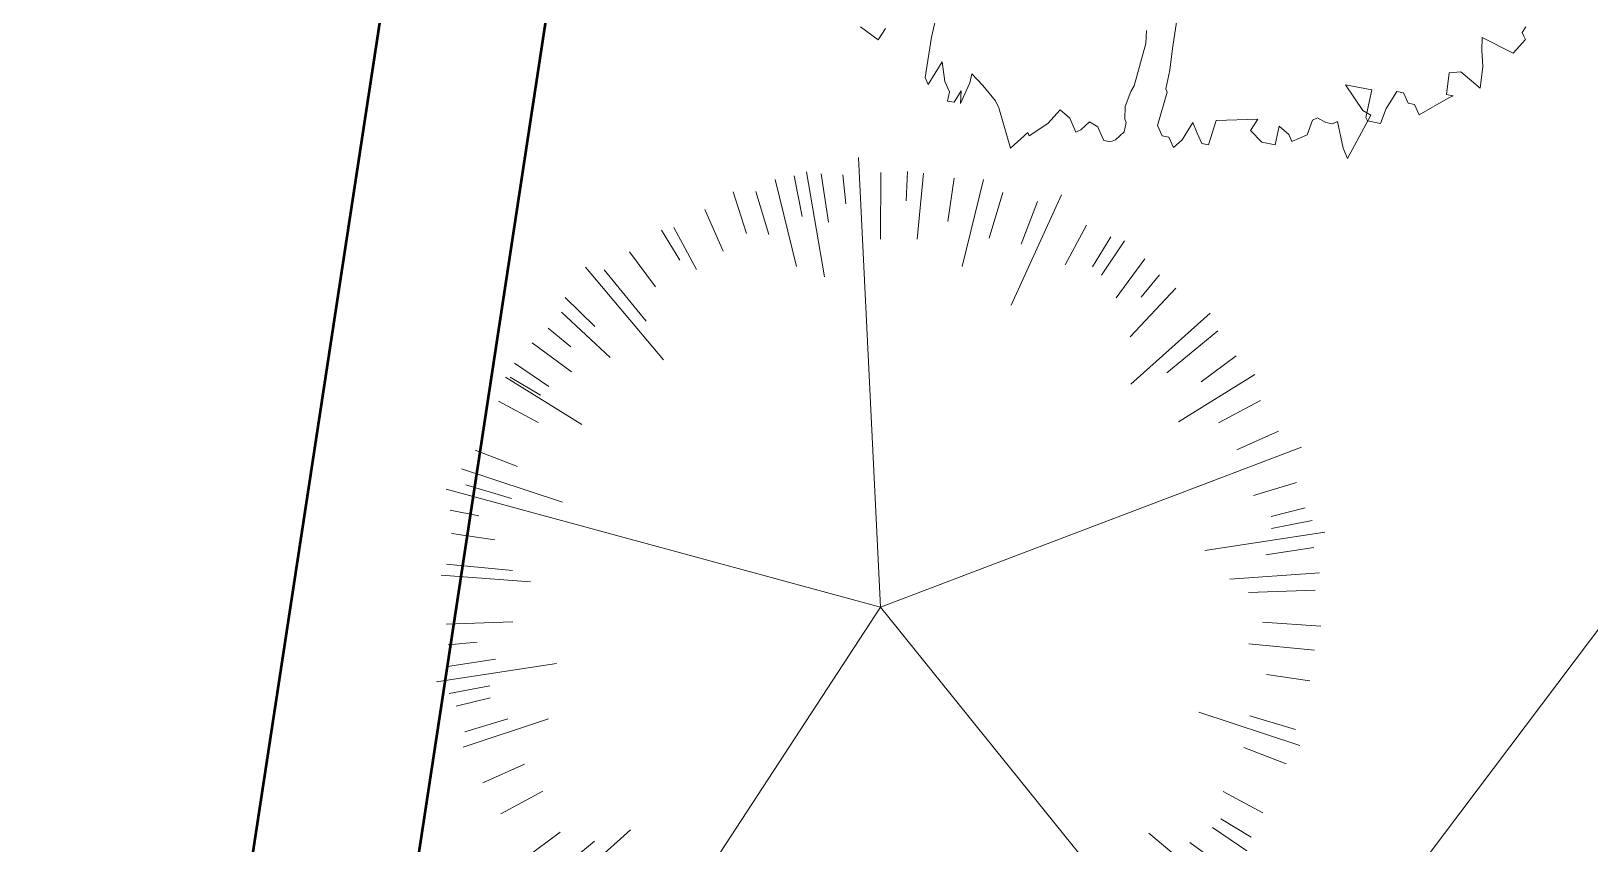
# Model space of a CAD drawing. Header units: millimetres. Extents: x 2402294 to 3337895, y 3394997 to 3969149.
# Drawn here: x 2472577 to 2475754, y 3458584 to 3460241 of the extents above; entities that cross this region are included whole.
import ezdxf

# ---------------------------------------------------------------- set-up
doc = ezdxf.new("R2010")
doc.units = ezdxf.units.MM
doc.header["$MEASUREMENT"] = 0
for name, color, linetype, lineweight in [('Boundary', 250, 'Continuous', 50), ('electrical poles', 10, 'Continuous', 5), ('greenery', 82, 'Continuous', 5)]:
    doc.layers.add(name, color=color, linetype=linetype, lineweight=lineweight)

# ---------------------------------------------------------------- blocks, each defined once
blk = doc.blocks.new('tr-flat-11-flat-1-flat-1-flat-1')
at = {"layer": 'greenery', "color": 3, "ltscale": 5}
for p, q in [((473944.3, -1755002.5), (473921.5, -1755147.9)), ((473944.3, -1755002.5), (473921.5, -1755147.9)), ((473443.3, -1755069.1), (473430.9, -1755125.3)), ((473443.3, -1755069.1), (473430.9, -1755125.3)), ((473286, -1755104), (473322.2, -1755130.5)), ((473286, -1755104), (473322.2, -1755130.5)), ((473322.2, -1755130.5), (473329.4, -1755118.9)), ((473322.2, -1755130.5), (473329.4, -1755118.9)), ((473329.4, -1755118.9), (473336.7, -1755107.2)), ((473329.4, -1755118.9), (473336.7, -1755107.2)), ((473867.7, -1755137.6), (473868.7, -1755111.7)), ((473867.7, -1755137.6), (473868.7, -1755111.7)), ((474634.7, -1755115.5), (474641.9, -1755103.9)), ((474634.7, -1755115.5), (474641.9, -1755103.9)), ((474637.8, -1755122.6), (474634.7, -1755115.5)), ((474637.8, -1755122.6), (474634.7, -1755115.5)), ((474640.9, -1755129.7), (474637.8, -1755122.6)), ((474640.9, -1755129.7), (474637.8, -1755122.6)), ((473430.9, -1755125.3), (473417.4, -1755207.4)), ((473430.9, -1755125.3), (473417.4, -1755207.4)), ((473430.9, -1755125.3), (473430.9, -1755125.3)), ((473430.9, -1755125.3), (473430.9, -1755125.3)), ((473843.9, -1755224.1), (473867.7, -1755137.6)), ((473843.9, -1755224.1), (473867.7, -1755137.6)), ((473921.5, -1755147.9), (473916.4, -1755192.5)), ((473921.5, -1755147.9), (473916.4, -1755192.5)), ((474551.9, -1755151.7), (474552.9, -1755125.9)), ((474551.9, -1755151.7), (474552.9, -1755125.9)), ((474554, -1755184.7), (474551.9, -1755151.7)), ((474554, -1755184.7), (474551.9, -1755151.7)), ((474552.9, -1755125.9), (474616.1, -1755157.5)), ((474552.9, -1755125.9), (474616.1, -1755157.5)), ((474616.1, -1755157.5), (474640.9, -1755129.7)), ((474616.1, -1755157.5), (474640.9, -1755129.7)), ((473423.7, -1755221.6), (473452.6, -1755175.1)), ((473423.7, -1755221.6), (473452.6, -1755175.1)), ((473452.6, -1755175.1), (473457.8, -1755215.1)), ((473452.6, -1755175.1), (473452.6, -1755175.1)), ((473452.6, -1755175.1), (473457.8, -1755215.1)), ((473452.6, -1755175.1), (473452.6, -1755175.1)), ((474548.8, -1755229.2), (474554, -1755184.7)), ((474548.8, -1755229.2), (474554, -1755184.7)), ((474616.1, -1755157.5), (474616.1, -1755157.5)), ((474616.1, -1755157.5), (474616.1, -1755157.5)), ((473417.4, -1755207.4), (473423.7, -1755221.6)), ((473417.4, -1755207.4), (473423.7, -1755221.6)), ((473457.8, -1755215.1), (473467.1, -1755236.5)), ((473457.8, -1755215.1), (473467.1, -1755236.5)), ((473489.9, -1755260.4), (473508.5, -1755218.4)), ((473489.9, -1755260.4), (473508.5, -1755218.4)), ((473508.5, -1755218.4), (473512.7, -1755199.6)), ((473508.5, -1755218.4), (473512.7, -1755199.6)), ((473512.7, -1755199.6), (473535.5, -1755223.5)), ((473512.7, -1755199.6), (473535.5, -1755223.5)), ((473916.4, -1755192.5), (473908.1, -1755230)), ((473916.4, -1755192.5), (473908.1, -1755230)), ((474480.5, -1755242.2), (474485.7, -1755197.6)), ((474480.5, -1755242.2), (474485.7, -1755197.6)), ((474485.7, -1755197.6), (474509.5, -1755195.7)), ((474485.7, -1755197.6), (474509.5, -1755195.7)), ((474509.5, -1755195.7), (474548.8, -1755229.2)), ((474509.5, -1755195.7), (474548.8, -1755229.2)), ((473423.7, -1755221.6), (473423.7, -1755221.6)), ((473423.7, -1755221.6), (473423.7, -1755221.6)), ((473467.1, -1755236.5), (473463, -1755255.2)), ((473467.1, -1755236.5), (473463, -1755255.2)), ((473476.5, -1755257.8), (473490.9, -1755234.5)), ((473476.5, -1755257.8), (473490.9, -1755234.5)), ((473490.9, -1755234.5), (473489.9, -1755260.4)), ((473490.9, -1755234.5), (473489.9, -1755260.4)), ((473535.5, -1755223.5), (473561.3, -1755254.5)), ((473535.5, -1755223.5), (473561.3, -1755254.5)), ((473825.3, -1755266.2), (473836.7, -1755235.8)), ((473825.3, -1755266.2), (473836.7, -1755235.8)), ((473836.7, -1755235.8), (473843.9, -1755224.1)), ((473836.7, -1755235.8), (473843.9, -1755224.1)), ((473911.2, -1755237.1), (473891.5, -1755304.9)), ((473911.2, -1755237.1), (473891.5, -1755304.9)), ((473908.1, -1755230), (473911.2, -1755237.1)), ((473908.1, -1755230), (473911.2, -1755237.1)), ((474274.5, -1755222.2), (474328.3, -1755232.5)), ((474309.7, -1755274.5), (474274.5, -1755222.2)), ((474274.5, -1755222.2), (474328.3, -1755232.5)), ((474309.7, -1755274.5), (474274.5, -1755222.2)), ((474328.3, -1755232.5), (474315.9, -1755288.7)), ((474328.3, -1755232.5), (474315.9, -1755288.7)), ((474364.6, -1755259), (474379.1, -1755235.7)), ((474364.6, -1755259), (474379.1, -1755235.7)), ((474379.1, -1755235.7), (474392.5, -1755238.3)), ((474379.1, -1755235.7), (474392.5, -1755238.3)), ((474392.5, -1755238.3), (474401.8, -1755259.6)), ((474392.5, -1755238.3), (474401.8, -1755259.6)), ((474424.6, -1755283.5), (474483.6, -1755249.3)), ((474424.6, -1755283.5), (474483.6, -1755249.3)), ((474494, -1755244.8), (474480.5, -1755242.2)), ((474494, -1755244.8), (474480.5, -1755242.2)), ((474483.6, -1755249.3), (474494, -1755244.8)), ((474483.6, -1755249.3), (474494, -1755244.8)), ((474548.8, -1755229.2), (474548.8, -1755229.2)), ((474548.8, -1755229.2), (474548.8, -1755229.2)), ((473463, -1755255.2), (473476.5, -1755257.8)), ((473463, -1755255.2), (473476.5, -1755257.8)), ((473561.3, -1755254.5), (473567.6, -1755268.8)), ((473561.3, -1755254.5), (473567.6, -1755268.8)), ((473567.6, -1755268.8), (473591.4, -1755351.5)), ((473567.6, -1755268.8), (473591.4, -1755351.5)), ((473668, -1755301.1), (473692.8, -1755273.3)), ((473668, -1755301.1), (473692.8, -1755273.3)), ((473692.8, -1755273.3), (473712.5, -1755290.1)), ((473692.8, -1755273.3), (473692.8, -1755273.3)), ((473692.8, -1755273.3), (473712.5, -1755290.1)), ((473692.8, -1755273.3), (473692.8, -1755273.3)), ((473824.3, -1755292), (473825.3, -1755266.2)), ((473824.3, -1755292), (473825.3, -1755266.2)), ((474326.3, -1755284.2), (474309.7, -1755274.5)), ((474326.3, -1755284.2), (474309.7, -1755274.5)), ((474346, -1755301), (474357.3, -1755270.6)), ((474346, -1755301), (474357.3, -1755270.6)), ((474357.3, -1755270.6), (474364.6, -1755259)), ((474357.3, -1755270.6), (474364.6, -1755259)), ((474357.3, -1755270.6), (474357.3, -1755270.6)), ((474357.3, -1755270.6), (474357.3, -1755270.6)), ((474401.8, -1755259.6), (474415.3, -1755262.2)), ((474401.8, -1755259.6), (474415.3, -1755262.2)), ((474415.3, -1755262.2), (474424.6, -1755283.5)), ((474415.3, -1755262.2), (474415.3, -1755262.2)), ((474415.3, -1755262.2), (474424.6, -1755283.5)), ((474415.3, -1755262.2), (474415.3, -1755262.2)), ((473629.7, -1755326.3), (473668, -1755301.1)), ((473629.7, -1755326.3), (473668, -1755301.1)), ((473668, -1755301.1), (473668, -1755301.1)), ((473668, -1755301.1), (473668, -1755301.1)), ((473712.5, -1755290.1), (473718.7, -1755304.3)), ((473712.5, -1755290.1), (473718.7, -1755304.3)), ((473718.7, -1755304.3), (473724.9, -1755318.5)), ((473718.7, -1755304.3), (473724.9, -1755318.5)), ((473724.9, -1755318.5), (473735.2, -1755314)), ((473724.9, -1755318.5), (473735.2, -1755314)), ((473735.2, -1755314), (473752.8, -1755297.8)), ((473735.2, -1755314), (473752.8, -1755297.8)), ((473752.8, -1755297.8), (473769.4, -1755307.5)), ((473752.8, -1755297.8), (473752.8, -1755297.8)), ((473752.8, -1755297.8), (473769.4, -1755307.5)), ((473752.8, -1755297.8), (473752.8, -1755297.8)), ((473769.4, -1755307.5), (473772.5, -1755314.6)), ((473769.4, -1755307.5), (473772.5, -1755314.6)), ((473772.5, -1755314.6), (473781.8, -1755335.9)), ((473772.5, -1755314.6), (473781.8, -1755335.9)), ((473823.2, -1755317.8), (473827.4, -1755299.1)), ((473823.2, -1755317.8), (473827.4, -1755299.1)), ((473827.4, -1755299.1), (473824.3, -1755292)), ((473827.4, -1755299.1), (473824.3, -1755292)), ((473891.5, -1755304.9), (473900.9, -1755326.2)), ((473891.5, -1755304.9), (473900.9, -1755326.2)), ((473941.2, -1755334), (473963, -1755299.1)), ((473941.2, -1755334), (473963, -1755299.1)), ((473963, -1755299.1), (473972.3, -1755320.4)), ((473963, -1755299.1), (473972.3, -1755320.4)), ((473995.1, -1755344.3), (474010.6, -1755295.2)), ((473995.1, -1755344.3), (474010.6, -1755295.2)), ((474010.6, -1755295.2), (474095.5, -1755292)), ((474010.6, -1755295.2), (474095.5, -1755292)), ((474088.2, -1755303.6), (474081, -1755315.2)), ((474088.2, -1755303.6), (474081, -1755315.2)), ((474081, -1755315.2), (474103.7, -1755339.1)), ((474081, -1755315.2), (474103.7, -1755339.1)), ((474095.5, -1755292), (474088.2, -1755303.6)), ((474095.5, -1755292), (474088.2, -1755303.6)), ((474130.7, -1755344.3), (474138.9, -1755306.8)), ((474130.7, -1755344.3), (474138.9, -1755306.8)), ((474138.9, -1755306.8), (474158.6, -1755323.6)), ((474138.9, -1755306.8), (474158.6, -1755323.6)), ((474195.9, -1755324.3), (474207.2, -1755293.9)), ((474195.9, -1755324.3), (474207.2, -1755293.9)), ((474207.2, -1755293.9), (474217.6, -1755289.4)), ((474207.2, -1755293.9), (474217.6, -1755289.4)), ((474217.6, -1755289.4), (474234.2, -1755299.1)), ((474217.6, -1755289.4), (474234.2, -1755299.1)), ((474234.2, -1755299.1), (474247.6, -1755301.7)), ((474234.2, -1755299.1), (474247.6, -1755301.7)), ((474247.6, -1755301.7), (474258, -1755297.1)), ((474247.6, -1755301.7), (474258, -1755297.1)), ((474258, -1755297.1), (474269.4, -1755351.4)), ((474258, -1755297.1), (474269.4, -1755351.4)), ((474278.7, -1755372.7), (474326.3, -1755284.2)), ((474278.7, -1755372.7), (474326.3, -1755284.2)), ((474315.9, -1755288.7), (474319, -1755295.8)), ((474315.9, -1755288.7), (474319, -1755295.8)), ((474319, -1755295.8), (474346, -1755301)), ((474319, -1755295.8), (474346, -1755301)), ((473591.4, -1755351.5), (473626.6, -1755319.2)), ((473591.4, -1755351.5), (473626.6, -1755319.2)), ((473626.6, -1755319.2), (473629.7, -1755326.3)), ((473626.6, -1755319.2), (473629.7, -1755326.3)), ((473781.8, -1755335.9), (473795.3, -1755338.5)), ((473781.8, -1755335.9), (473795.3, -1755338.5)), ((473795.3, -1755338.5), (473805.6, -1755334)), ((473795.3, -1755338.5), (473805.6, -1755334)), ((473805.6, -1755334), (473823.2, -1755317.8)), ((473805.6, -1755334), (473823.2, -1755317.8)), ((473900.9, -1755326.2), (473914.3, -1755328.8)), ((473900.9, -1755326.2), (473914.3, -1755328.8)), ((473914.3, -1755328.8), (473923.6, -1755350.1)), ((473914.3, -1755328.8), (473923.6, -1755350.1)), ((473923.6, -1755350.1), (473941.2, -1755334)), ((473923.6, -1755350.1), (473941.2, -1755334)), ((473972.3, -1755320.4), (473981.6, -1755341.7)), ((473972.3, -1755320.4), (473981.6, -1755341.7)), ((473981.6, -1755341.7), (473995.1, -1755344.3)), ((473981.6, -1755341.7), (473995.1, -1755344.3)), ((474103.7, -1755339.1), (474130.7, -1755344.3)), ((474103.7, -1755339.1), (474130.7, -1755344.3)), ((474158.6, -1755323.6), (474164.8, -1755337.8)), ((474158.6, -1755323.6), (474164.8, -1755337.8)), ((474164.8, -1755337.8), (474195.9, -1755324.3)), ((474164.8, -1755337.8), (474195.9, -1755324.3)), ((473591.4, -1755351.5), (473591.4, -1755351.5)), ((473591.4, -1755351.5), (473591.4, -1755351.5)), ((474269.4, -1755351.4), (474278.7, -1755372.7)), ((474269.4, -1755351.4), (474278.7, -1755372.7))]:
    blk.add_line(p, q, dxfattribs=at)
blk = doc.blocks.new('PLANT-48-flat-8-flat-1-flat-3-flat-1')
at = {"layer": 'greenery', "ltscale": 5}
for p, q in [((-32.3, -24.1), (-107.9, 1503.4)), ((-326, 1441.6), (-299.4, 1303.2)), ((-223.3, 1097.8), (-284.1, 1454.6)), ((-234.5, 1447.7), (-209.5, 1284.3)), ((-160.7, 1444.6), (-151, 1345.9)), ((-31.8, 1452.5), (-32.5, 1225.7)), ((59.3, 1455.8), (54.3, 1356.8)), ((113.7, 1450.1), (92.2, 1226.1)), ((218, 1433.3), (196.5, 1286.5)), ((-533.4, 1386.8), (-487.9, 1245.5)), ((-455.9, 1388.4), (-411.6, 1242.1)), ((-318, 1133.1), (-391.1, 1429)), ((244.4, 1133.3), (317.3, 1429.2)), ((383.3, 1384.8), (336.9, 1229.9)), ((-629.8, 1326.8), (-566.7, 1185.6)), ((411.1, 1002.1), (582.2, 1376.4)), ((500.5, 1353.7), (445.3, 1209.1)), ((667, 1274.2), (594.8, 1139.5)), ((-776.6, 1257), (-714.9, 1154.7)), ((-734.7, 1266), (-657.9, 1123.6)), ((749.3, 1234), (687.8, 1131.6)), ((796.5, 1220), (717.4, 1103.3)), ((-885.9, 1183.4), (-797.3, 1064.3)), ((-769.4, 816.5), (-1034.4, 1131.4)), ((-971.5, 1121.5), (-828.3, 947.9)), ((865.5, 1159.6), (767.6, 1026.4)), ((970.3, 1060.2), (815.8, 894.1)), ((915.5, 1105.2), (852.6, 1028.6)), ((-1103.4, 1028.3), (-1003.4, 929)), ((-1116.6, 978.4), (-950.5, 824)), ((817.1, 733.4), (1087.1, 974.3)), ((-1161.6, 923.6), (-1085, 860.7)), ((1113.4, 915.1), (939.8, 771.9)), ((-1216, 873.6), (-1082.8, 775.7)), ((-1276.4, 804.6), (-1159.7, 725.5)), ((1175.2, 829.5), (1056.2, 740.9)), ((-1047.6, 596.7), (-1306.5, 757.4)), ((-1290.4, 757.4), (-1188, 695.9)), ((980, 605.2), (1238.9, 766.1)), ((-1330.6, 675.1), (-1195.9, 603)), ((1257.9, 678.3), (1115.5, 601.5)), ((1318.7, 573.4), (1177.4, 510.3)), ((-1410.1, 508.6), (-1265.5, 453.4)), ((-32.3, -24.1), (1397.2, 519.8)), ((-1113, 332.6), (-1456.6, 446)), ((-32.3, -24.1), (-1508.4, 376)), ((-1441.2, 391.4), (-1286.3, 345)), ((1380.3, 399.5), (1234, 355.2)), ((-1494.6, 305.4), (-1396.8, 285.8)), ((1410, 312.9), (1294.1, 283.9)), ((1433.5, 269.6), (1295.1, 243)), ((-1489.7, 226.1), (-1342.9, 204.6)), ((1069.4, 167.8), (1476.2, 230.1)), ((1439.6, 178.1), (1276.2, 153.1)), ((-1506.5, 121.8), (-1282.5, 100.3)), ((-1221.2, 61.7), (-1525.1, 83.7)), ((1154, 70.4), (1458, 92.6)), ((1443.4, 33.7), (1216.8, 25.5)), ((-32.3, -24.1), (-869, -1304.4)), ((-32.3, -24.1), (926.8, -1215.5)), ((-1507.9, -82), (-1281.3, -73.8)), ((1463, -88.9), (1265, -75.9)), ((-1501, -152.6), (-1402.3, -142.9)), ((1442, -170.1), (1217.9, -148.6)), ((-1504.1, -226.4), (-1340.7, -201.4)), ((-1133.9, -216.1), (-1540.7, -278.4)), ((1425.2, -274.4), (1278.3, -252.9)), ((-1498, -317.9), (-1359.6, -291.3)), ((-1474.5, -361.2), (-1358.6, -332.2)), ((-1160.7, -404.5), (-1450, -500.5)), ((-1444.8, -447.8), (-1298.5, -403.5)), ((1048.5, -380.9), (1392.1, -494.3)), ((1376.7, -439.7), (1221.8, -393.3)), ((1345.6, -556.9), (1201, -501.7)), ((-1383.2, -621.7), (-1242, -558.6)), ((-1322.4, -726.6), (-1180, -649.8)), ((1266.1, -723.4), (1131.4, -651.3)), ((-1239.8, -877.8), (-1120.7, -789.2)), ((-881.6, -781.7), (-1151.6, -1022.6)), ((879.1, -792.4), (1112.1, -988.8)), ((1211.9, -852.9), (1095.2, -773.8)), ((1225.9, -805.7), (1123.4, -744.2)), ((-1177.9, -963.4), (-1004.3, -820.2)), ((1151.5, -921.9), (1018.3, -824))]:
    blk.add_line(p, q, dxfattribs=at)

msp = doc.modelspace()

# ---------------------------------------------------------------- linework, layer by layer
at = {"layer": 'Boundary'}
msp.add_lwpolyline([(2476742.2, 3466831.8), (2476367.2, 3466831.8), (2474117.2, 3465706.8), (2470742.2, 3443559.7), (2493639.2, 3445434.7), (2521764.2, 3447684.7), (2521725.9, 3448017.7), (2493612.2, 3445768.6), (2471137.2, 3443928.2), (2474422.1, 3465484.3), (2476367.2, 3466456.8), (2476742.2, 3466456.8)], dxfattribs=at)
at = {"layer": 'electrical poles', "ltscale": 5}
msp.add_lwpolyline([(2521196.3, 3469640), (2521794.4, 3470952), (2519201.1, 3483452.6), (2513004.7, 3492825.3), (2490647.9, 3492811.3), (2479721.5, 3493030), (2479721.5, 3473886.1), (2479721.5, 3464277.2), (2473239.3, 3455653), (2486336.7, 3448134.4), (2496746.9, 3452509.8), (2508642.7, 3448942.6), (2526729.7, 3451850.1), (2521132.7, 3467725)], dxfattribs=at)

# ---------------------------------------------------------------- block references
at = {"ltscale": 5}
msp.add_blockref('tr-flat-11-flat-1-flat-1-flat-1', (2000981.5, 5215353.6), dxfattribs=at)
at = {"ltscale": 5, "xscale": 0.6, "yscale": 0.6, "zscale": 0.6}
msp.add_blockref('PLANT-48-flat-8-flat-1-flat-3-flat-1', (2474327.8, 3459081), dxfattribs=at)

doc.saveas('drawing.dxf')
